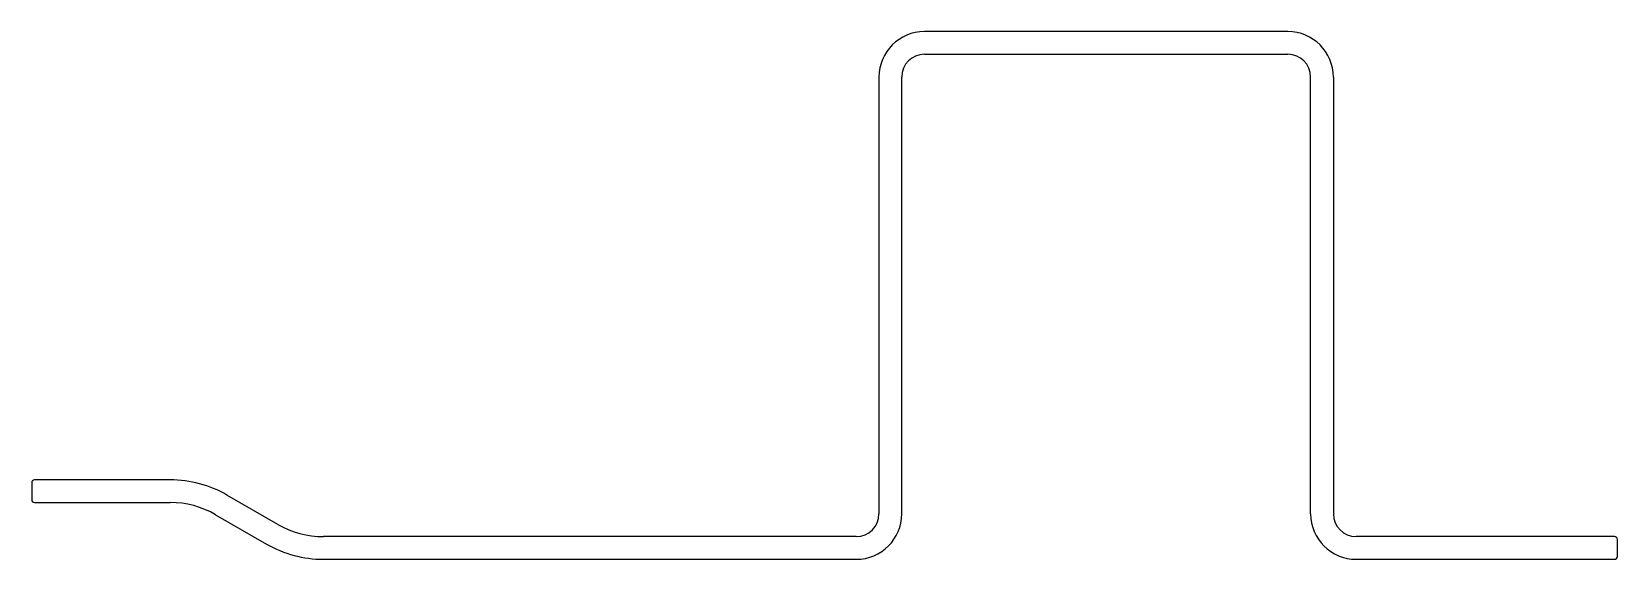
# Model space of a CAD drawing. Extents: x 397 to 536, y 874 to 920.
import ezdxf

# ---------------------------------------------------------------- set-up
doc = ezdxf.new("R2010")
doc.units = 0
doc.layers.add('OLCU', color=242, linetype='CONTINUOUS')

msp = doc.modelspace()

# ---------------------------------------------------------------- linework, layer by layer
at = {"layer": 'OLCU', "color": 0}
for p, q in [((507.31, 920.27), (475.31, 920.27)), ((475.31, 918.27), (507.31, 918.27)), ((471.31, 916.27), (471.31, 877.77)), ((473.31, 877.77), (473.31, 916.27)), ((509.31, 877.77), (509.31, 916.27)), ((511.31, 916.27), (511.31, 877.77)), ((396.72, 880.52), (396.72, 879.02)), ((408.91, 880.77), (396.97, 880.77)), ((418.4, 876.84), (413.91, 879.43)), ((396.97, 878.77), (408.91, 878.77)), ((412.91, 877.69), (417.4, 875.11)), ((469.31, 875.77), (422.4, 875.77)), ((536.06, 875.77), (513.31, 875.77)), ((536.31, 874.02), (536.31, 875.52)), ((422.4, 873.77), (469.31, 873.77)), ((513.31, 873.77), (536.06, 873.77))]:
    msp.add_line(p, q, dxfattribs=at)
for centre, radius, start, end in [((475.31, 916.27), 4, 90, 180), ((507.31, 916.27), 4, 360, 90), ((475.31, 916.27), 2, 90, 180), ((507.31, 916.27), 2, 360, 90), ((396.97, 880.52), 0.25, 90, 180), ((408.91, 870.77), 10, 59.9989, 89.999), ((396.97, 879.02), 0.25, 180, 270), ((408.91, 870.77), 8, 59.9986, 89.9988), ((422.4, 883.77), 8, 240.0003, 270.0002), ((469.31, 877.77), 2, 270, 360), ((469.31, 877.77), 4, 270, 360), ((513.31, 877.77), 4, 180, 270), ((513.31, 877.77), 2, 180, 270), ((536.06, 875.52), 0.25, 0, 90), ((422.4, 883.77), 10, 240.0002, 270.0002), ((536.06, 874.02), 0.25, 270, 0)]:
    msp.add_arc(centre, radius, start, end, dxfattribs=at)

doc.saveas('drawing.dxf')
